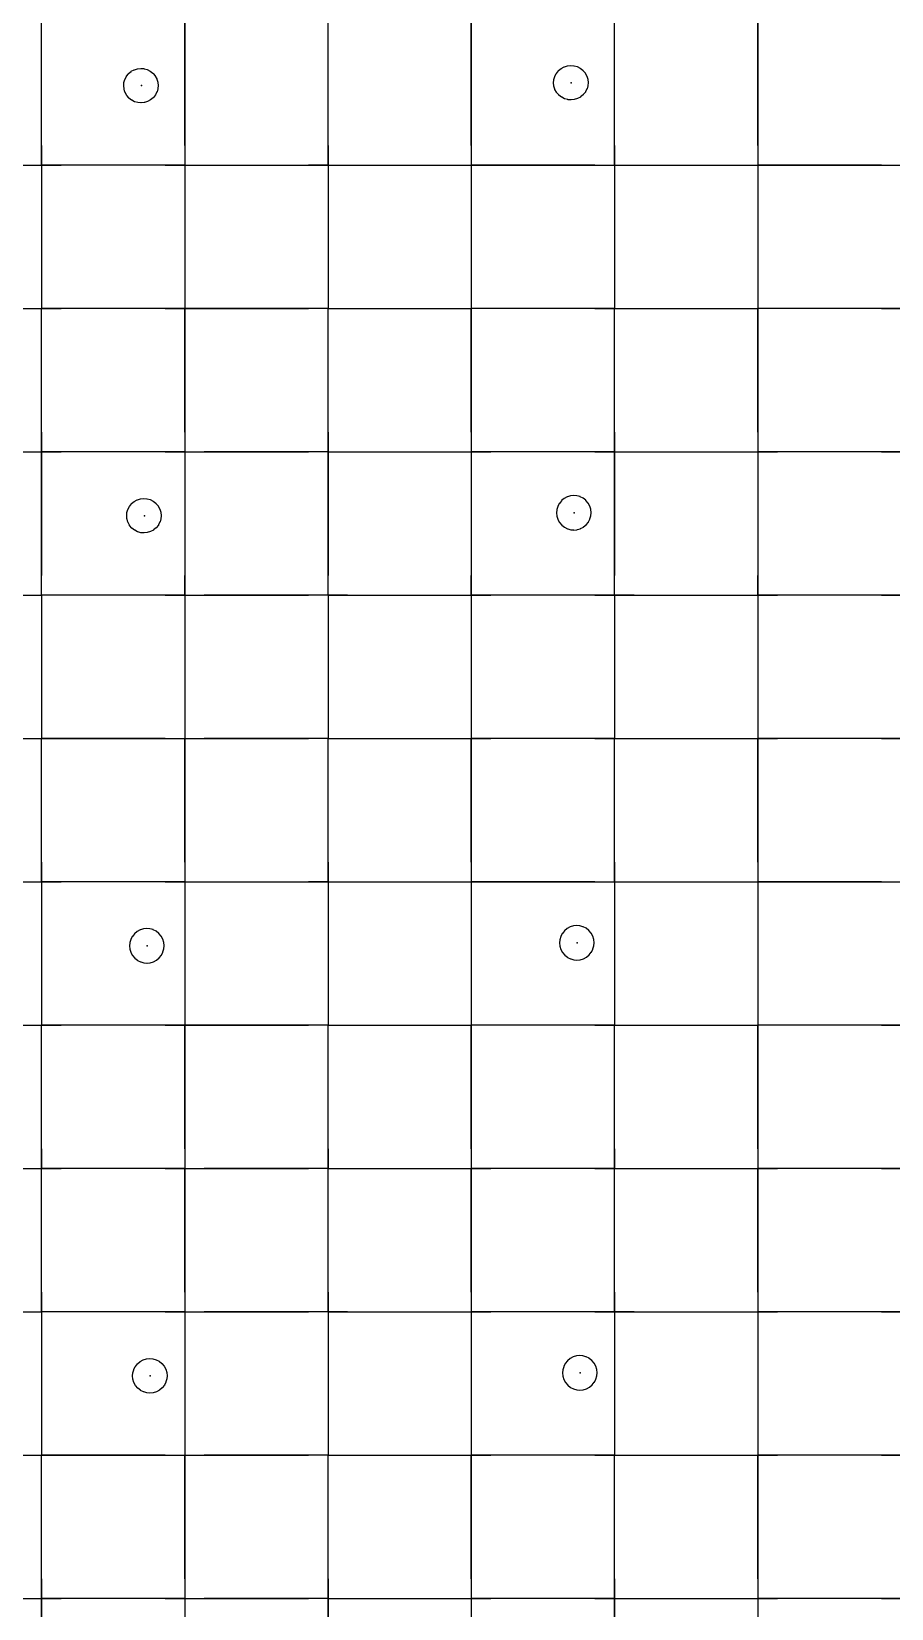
# Model space of a CAD drawing. Header units: metres. Extents: x 0 to 438, y -24 to 612.
# Drawn here: x 197.4 to 251.4, y 179.4 to 278.4 of the extents above; entities that cross this region are included whole.
import ezdxf

# ---------------------------------------------------------------- set-up
doc = ezdxf.new("R2010")
doc.units = ezdxf.units.M
doc.layers.add('LAYER_01_CUT', color=7, linetype='Continuous')
doc.layers.add('LAYER_04_GRID', color=7, linetype='Continuous')

msp = doc.modelspace()

# ---------------------------------------------------------------- linework, layer by layer
at = {"layer": 'LAYER_01_CUT'}
for points in [[(198, 277.766), (198, 279), (198, 286.766), (198, 288), (199.234, 288), (207, 288), (207, 286.766), (207, 279), (207, 277.766), (207, 270), (207, 268.766)], [(216, 277.766), (216, 279), (216, 286.766), (216, 288), (217.234, 288), (225, 288), (225, 286.766), (225, 279), (225, 277.766), (225, 270), (225, 268.766)], [(234, 277.766), (234, 279), (234, 286.766), (234, 288), (235.234, 288), (243, 288), (243, 286.766), (243, 279), (243, 277.766), (243, 270), (243, 268.766)], [(198, 271.234), (198, 279)], [(207, 271.234), (207, 279)], [(216, 271.234), (216, 279)], [(225, 271.234), (225, 279)], [(234, 271.234), (234, 279)], [(243, 271.234), (243, 279)], [(198, 270), (198, 277.766)], [(216, 270), (216, 277.766)], [(234, 270), (234, 277.766)], [(231.639, 276.184), (231.647, 276.18), (231.832, 276.087), (231.839, 276.082), (232.005, 275.951), (232.011, 275.945), (232.147, 275.783), (232.151, 275.775), (232.252, 275.591), (232.254, 275.582), (232.314, 275.386), (232.315, 275.378), (232.336, 275.18), (232.335, 275.172), (232.319, 274.985), (232.317, 274.977), (232.264, 274.785), (232.26, 274.778), (232.168, 274.593), (232.162, 274.586), (232.032, 274.42), (232.025, 274.414), (231.863, 274.277), (231.855, 274.273), (231.671, 274.173), (231.663, 274.17), (231.467, 274.11), (231.458, 274.109), (231.26, 274.089), (231.252, 274.089), (231.065, 274.105), (231.057, 274.107), (230.866, 274.16), (230.858, 274.164), (230.673, 274.257), (230.666, 274.262), (230.5, 274.393), (230.494, 274.4), (230.358, 274.561), (230.353, 274.569), (230.253, 274.754), (230.251, 274.762), (230.19, 274.958), (230.189, 274.966), (230.169, 275.165), (230.17, 275.172), (230.185, 275.359), (230.187, 275.367), (230.24, 275.559), (230.244, 275.567), (230.337, 275.752), (230.343, 275.759), (230.473, 275.925), (230.48, 275.93), (230.642, 276.067), (230.649, 276.071), (230.834, 276.171), (230.842, 276.174), (231.038, 276.234), (231.046, 276.235), (231.245, 276.255), (231.253, 276.255), (231.44, 276.239), (231.448, 276.237), (231.639, 276.184)], [(203.251, 274.575), (203.191, 274.771), (203.19, 274.78), (203.17, 274.978), (203.17, 274.986), (203.186, 275.173), (203.188, 275.181), (203.241, 275.372), (203.245, 275.38), (203.338, 275.565), (203.343, 275.572), (203.474, 275.738), (203.48, 275.744), (203.642, 275.881), (203.65, 275.885), (203.835, 275.985), (203.843, 275.987), (204.039, 276.048), (204.047, 276.048), (204.245, 276.069), (204.253, 276.068), (204.44, 276.053), (204.448, 276.051), (204.64, 275.998), (204.647, 275.994), (204.833, 275.901), (204.84, 275.896), (205.006, 275.765), (205.011, 275.758), (205.148, 275.596), (205.152, 275.589), (205.252, 275.404), (205.255, 275.396), (205.315, 275.2), (205.316, 275.192), (205.336, 274.993), (205.336, 274.985), (205.32, 274.798), (205.318, 274.791), (205.265, 274.599), (205.261, 274.591), (205.168, 274.406), (205.163, 274.399), (205.032, 274.233), (205.026, 274.227), (204.864, 274.091), (204.856, 274.087), (204.671, 273.986), (204.663, 273.984), (204.467, 273.924), (204.459, 273.923), (204.261, 273.902), (204.253, 273.903), (204.066, 273.919), (204.058, 273.921), (203.866, 273.974), (203.859, 273.978), (203.673, 274.07), (203.666, 274.076), (203.5, 274.206), (203.495, 274.213), (203.358, 274.375), (203.354, 274.383), (203.254, 274.567), (203.251, 274.575)], [(198, 271.234), (198, 270)], [(207, 271.234), (207, 270)], [(216, 271.234), (216, 270)], [(225, 271.234), (225, 270)], [(234, 271.234), (234, 270)], [(243, 271.234), (243, 270)], [(190.234, 270), (198, 270), (198, 268.766)], [(196.766, 270), (198, 270)], [(205.766, 270), (198, 270)], [(198, 270), (198, 262.234)], [(198, 270), (199.234, 270)], [(207, 270), (199.234, 270)], [(205.766, 270), (207, 270)], [(207, 270), (207, 262.234)], [(207, 270), (208.234, 270)], [(207, 270), (214.766, 270)], [(208.234, 270), (216, 270), (216, 268.766)], [(216, 270), (214.766, 270)], [(216, 270), (216, 262.234)], [(216, 270), (217.234, 270)], [(216, 270), (223.766, 270)], [(217.234, 270), (225, 270)], [(223.766, 270), (225, 270)], [(232.766, 270), (225, 270)], [(225, 270), (225, 262.234)], [(225, 270), (226.234, 270)], [(226.234, 270), (234, 270), (234, 268.766)], [(232.766, 270), (234, 270)], [(234, 270), (234, 262.234)], [(234, 270), (235.234, 270)], [(234, 270), (241.766, 270)], [(235.234, 270), (243, 270)], [(241.766, 270), (243, 270)], [(250.766, 270), (243, 270)], [(243, 270), (243, 262.234)], [(243, 270), (244.234, 270)], [(244.234, 270), (252, 270), (252, 268.766)], [(250.766, 270), (252, 270)], [(198, 268.766), (198, 261)], [(207, 268.766), (207, 261)], [(216, 268.766), (216, 261)], [(225, 268.766), (225, 261)], [(234, 268.766), (234, 261)], [(243, 268.766), (243, 261)], [(198, 262.234), (198, 261)], [(207, 262.234), (207, 261)], [(216, 262.234), (216, 261)], [(225, 262.234), (225, 261)], [(234, 262.234), (234, 261)], [(243, 262.234), (243, 261)], [(190.234, 261), (198, 261)], [(196.766, 261), (198, 261)], [(198, 250.766), (198, 252), (198, 259.766), (198, 261), (199.234, 261)], [(205.766, 261), (198, 261)], [(198, 253.234), (198, 261)], [(207, 261), (199.234, 261)], [(205.766, 261), (207, 261)], [(208.234, 261), (207, 261), (207, 259.766), (207, 252), (207, 250.766), (207, 243), (207, 241.766)], [(207, 253.234), (207, 261)], [(207, 261), (214.766, 261)], [(216, 261), (208.234, 261)], [(216, 261), (214.766, 261)], [(216, 250.766), (216, 252), (216, 259.766), (216, 261), (217.234, 261)], [(216, 253.234), (216, 261)], [(216, 261), (223.766, 261)], [(217.234, 261), (225, 261)], [(223.766, 261), (225, 261)], [(226.234, 261), (225, 261), (225, 259.766), (225, 252), (225, 250.766), (225, 243), (225, 241.766)], [(232.766, 261), (225, 261)], [(225, 253.234), (225, 261)], [(234, 261), (226.234, 261)], [(232.766, 261), (234, 261)], [(234, 250.766), (234, 252), (234, 259.766), (234, 261), (235.234, 261)], [(234, 253.234), (234, 261)], [(234, 261), (241.766, 261)], [(235.234, 261), (243, 261)], [(241.766, 261), (243, 261)], [(244.234, 261), (243, 261), (243, 259.766), (243, 252), (243, 250.766), (243, 243), (243, 241.766)], [(250.766, 261), (243, 261)], [(243, 253.234), (243, 261)], [(252, 261), (244.234, 261)], [(250.766, 261), (252, 261)], [(198, 253.234), (198, 252)], [(207, 253.234), (207, 252)], [(216, 253.234), (216, 252)], [(225, 253.234), (225, 252)], [(234, 253.234), (234, 252)], [(243, 253.234), (243, 252)], [(190.234, 252), (198, 252)], [(196.766, 252), (198, 252)], [(205.766, 252), (198, 252)], [(198, 252), (198, 244.234)], [(198, 252), (199.234, 252)], [(207, 252), (199.234, 252)], [(205.766, 252), (207, 252)], [(207, 252), (207, 244.234)], [(207, 252), (208.234, 252)], [(207, 252), (214.766, 252)], [(216, 252), (208.234, 252)], [(216, 252), (214.766, 252)], [(216, 252), (216, 244.234)], [(216, 252), (217.234, 252)], [(216, 252), (223.766, 252)], [(217.234, 252), (225, 252)], [(223.766, 252), (225, 252)], [(232.766, 252), (225, 252)], [(225, 252), (225, 244.234)], [(225, 252), (226.234, 252)], [(234, 252), (226.234, 252)], [(232.766, 252), (234, 252)], [(234, 252), (234, 244.234)], [(234, 252), (235.234, 252)], [(234, 252), (241.766, 252)], [(235.234, 252), (243, 252)], [(241.766, 252), (243, 252)], [(250.766, 252), (243, 252)], [(243, 252), (243, 244.234)], [(243, 252), (244.234, 252)], [(252, 252), (244.234, 252)], [(250.766, 252), (252, 252)], [(198, 243), (198, 250.766)], [(216, 243), (216, 250.766)], [(234, 243), (234, 250.766)], [(203.441, 247.568), (203.438, 247.576), (203.378, 247.772), (203.377, 247.78), (203.357, 247.979), (203.357, 247.987), (203.373, 248.174), (203.375, 248.182), (203.428, 248.373), (203.432, 248.381), (203.525, 248.566), (203.53, 248.573), (203.661, 248.739), (203.667, 248.745), (203.829, 248.881), (203.837, 248.885), (204.021, 248.986), (204.03, 248.988), (204.226, 249.048), (204.234, 249.049), (204.432, 249.07), (204.44, 249.069), (204.627, 249.053), (204.635, 249.051), (204.827, 248.998), (204.834, 248.994), (205.02, 248.902), (205.026, 248.896), (205.193, 248.766), (205.198, 248.759), (205.335, 248.597), (205.339, 248.589), (205.439, 248.405), (205.442, 248.397), (205.502, 248.201), (205.503, 248.192), (205.523, 247.994), (205.523, 247.986), (205.507, 247.799), (205.505, 247.791), (205.452, 247.6), (205.448, 247.592), (205.355, 247.407), (205.35, 247.4), (205.219, 247.234), (205.212, 247.228), (205.051, 247.091), (205.043, 247.087), (204.858, 246.987), (204.85, 246.985), (204.654, 246.924), (204.646, 246.924), (204.448, 246.903), (204.44, 246.904), (204.253, 246.919), (204.245, 246.921), (204.053, 246.974), (204.046, 246.978), (203.86, 247.071), (203.853, 247.076), (203.687, 247.207), (203.682, 247.214), (203.545, 247.376), (203.541, 247.383), (203.441, 247.568)], [(232.522, 248.18), (232.502, 248.379), (232.501, 248.387), (232.441, 248.583), (232.438, 248.591), (232.338, 248.776), (232.334, 248.783), (232.197, 248.945), (232.192, 248.952), (232.026, 249.083), (232.019, 249.088), (231.833, 249.181), (231.826, 249.185), (231.634, 249.238), (231.626, 249.24), (231.439, 249.255), (231.431, 249.256), (231.233, 249.236), (231.225, 249.235), (231.029, 249.175), (231.021, 249.172), (230.836, 249.072), (230.828, 249.068), (230.667, 248.931), (230.66, 248.925), (230.529, 248.759), (230.524, 248.752), (230.431, 248.567), (230.427, 248.56), (230.374, 248.368), (230.372, 248.36), (230.356, 248.173), (230.356, 248.165), (230.376, 247.967), (230.377, 247.958), (230.437, 247.762), (230.44, 247.754), (230.54, 247.57), (230.544, 247.562), (230.681, 247.4), (230.686, 247.394), (230.853, 247.263), (230.859, 247.257), (231.045, 247.165), (231.052, 247.161), (231.244, 247.108), (231.252, 247.106), (231.439, 247.09), (231.447, 247.089), (231.645, 247.11), (231.653, 247.111), (231.849, 247.171), (231.858, 247.174), (232.042, 247.274), (232.05, 247.278), (232.212, 247.414), (232.218, 247.42), (232.349, 247.586), (232.354, 247.593), (232.447, 247.778), (232.451, 247.786), (232.504, 247.978), (232.506, 247.986), (232.522, 248.173), (232.522, 248.18)], [(198, 243), (198, 244.234)], [(207, 243), (207, 244.234)], [(216, 243), (216, 244.234)], [(225, 243), (225, 244.234)], [(234, 243), (234, 244.234)], [(243, 243), (243, 244.234)], [(190.234, 243), (198, 243)], [(196.766, 243), (198, 243)], [(199.234, 243), (198, 243), (198, 241.766)], [(205.766, 243), (198, 243)], [(198, 243), (198, 235.234)], [(207, 243), (199.234, 243)], [(205.766, 243), (207, 243)], [(207, 243), (207, 235.234)], [(207, 243), (208.234, 243)], [(207, 243), (214.766, 243)], [(216, 243), (208.234, 243)], [(216, 243), (214.766, 243)], [(217.234, 243), (216, 243), (216, 241.766)], [(216, 243), (216, 235.234)], [(216, 243), (223.766, 243)], [(217.234, 243), (225, 243)], [(223.766, 243), (225, 243)], [(232.766, 243), (225, 243)], [(225, 243), (225, 235.234)], [(225, 243), (226.234, 243)], [(234, 243), (226.234, 243)], [(232.766, 243), (234, 243)], [(235.234, 243), (234, 243), (234, 241.766)], [(234, 243), (234, 235.234)], [(234, 243), (241.766, 243)], [(235.234, 243), (243, 243)], [(241.766, 243), (243, 243)], [(250.766, 243), (243, 243)], [(243, 243), (243, 235.234)], [(243, 243), (244.234, 243)], [(252, 243), (244.234, 243)], [(250.766, 243), (252, 243)], [(198, 241.766), (198, 234)], [(207, 241.766), (207, 234)], [(216, 241.766), (216, 234)], [(225, 241.766), (225, 234)], [(234, 241.766), (234, 234)], [(243, 241.766), (243, 234)], [(198, 235.234), (198, 234)], [(207, 235.234), (207, 234)], [(216, 235.234), (216, 234)], [(225, 235.234), (225, 234)], [(234, 235.234), (234, 234)], [(243, 235.234), (243, 234)], [(190.234, 234), (198, 234)], [(196.766, 234), (198, 234)], [(198, 232.766), (198, 234), (199.234, 234), (207, 234), (207, 232.766), (207, 225), (207, 223.766)], [(205.766, 234), (198, 234)], [(198, 226.234), (198, 234)], [(205.766, 234), (207, 234)], [(207, 226.234), (207, 234)], [(207, 234), (208.234, 234)], [(207, 234), (214.766, 234)], [(216, 234), (208.234, 234)], [(216, 234), (214.766, 234)], [(216, 232.766), (216, 234), (217.234, 234), (225, 234), (225, 232.766), (225, 225), (225, 223.766)], [(216, 226.234), (216, 234)], [(216, 234), (223.766, 234)], [(223.766, 234), (225, 234)], [(232.766, 234), (225, 234)], [(225, 226.234), (225, 234)], [(225, 234), (226.234, 234)], [(234, 234), (226.234, 234)], [(232.766, 234), (234, 234)], [(234, 232.766), (234, 234), (235.234, 234), (243, 234), (243, 232.766), (243, 225), (243, 223.766)], [(234, 226.234), (234, 234)], [(234, 234), (241.766, 234)], [(241.766, 234), (243, 234)], [(250.766, 234), (243, 234)], [(243, 226.234), (243, 234)], [(243, 234), (244.234, 234)], [(252, 234), (244.234, 234)], [(250.766, 234), (252, 234)], [(198, 225), (198, 232.766)], [(216, 225), (216, 232.766)], [(234, 225), (234, 232.766)], [(198, 226.234), (198, 225)], [(207, 226.234), (207, 225)], [(216, 226.234), (216, 225)], [(225, 226.234), (225, 225)], [(234, 226.234), (234, 225)], [(243, 226.234), (243, 225)], [(190.234, 225), (198, 225), (198, 223.766)], [(196.766, 225), (198, 225)], [(205.766, 225), (198, 225)], [(198, 225), (198, 217.234)], [(198, 225), (199.234, 225)], [(207, 225), (199.234, 225)], [(205.766, 225), (207, 225)], [(207, 225), (207, 217.234)], [(207, 225), (208.234, 225)], [(207, 225), (214.766, 225)], [(208.234, 225), (216, 225), (216, 223.766)], [(216, 225), (214.766, 225)], [(216, 225), (216, 217.234)], [(216, 225), (217.234, 225)], [(216, 225), (223.766, 225)], [(217.234, 225), (225, 225)], [(223.766, 225), (225, 225)], [(232.766, 225), (225, 225)], [(225, 225), (225, 217.234)], [(225, 225), (226.234, 225)], [(226.234, 225), (234, 225), (234, 223.766)], [(232.766, 225), (234, 225)], [(234, 225), (234, 217.234)], [(234, 225), (235.234, 225)], [(234, 225), (241.766, 225)], [(235.234, 225), (243, 225)], [(241.766, 225), (243, 225)], [(250.766, 225), (243, 225)], [(243, 225), (243, 217.234)], [(243, 225), (244.234, 225)], [(244.234, 225), (252, 225), (252, 223.766)], [(250.766, 225), (252, 225)], [(198, 223.766), (198, 216)], [(207, 223.766), (207, 216)], [(216, 223.766), (216, 216)], [(225, 223.766), (225, 216)], [(234, 223.766), (234, 216)], [(243, 223.766), (243, 216)], [(203.561, 221.182), (203.559, 221.174), (203.543, 220.987), (203.543, 220.979), (203.563, 220.781), (203.564, 220.773), (203.624, 220.577), (203.627, 220.568), (203.727, 220.384), (203.731, 220.376), (203.868, 220.214), (203.873, 220.208), (204.039, 220.077), (204.046, 220.072), (204.232, 219.979), (204.239, 219.975), (204.431, 219.922), (204.439, 219.92), (204.626, 219.904), (204.634, 219.904), (204.832, 219.924), (204.84, 219.925), (205.036, 219.985), (205.044, 219.988), (205.229, 220.088), (205.237, 220.092), (205.398, 220.229), (205.405, 220.234), (205.536, 220.401), (205.541, 220.407), (205.634, 220.592), (205.638, 220.6), (205.691, 220.792), (205.693, 220.8), (205.709, 220.987), (205.709, 220.994), (205.689, 221.193), (205.688, 221.201), (205.628, 221.397), (205.625, 221.405), (205.525, 221.59), (205.521, 221.598), (205.384, 221.759), (205.379, 221.766), (205.212, 221.897), (205.206, 221.902), (205.02, 221.995), (205.013, 221.999), (204.821, 222.052), (204.813, 222.054), (204.626, 222.07), (204.618, 222.07), (204.42, 222.05), (204.412, 222.049), (204.216, 221.989), (204.207, 221.986), (204.023, 221.886), (204.015, 221.882), (203.853, 221.745), (203.847, 221.74), (203.716, 221.573), (203.711, 221.566), (203.618, 221.381), (203.614, 221.374), (203.561, 221.182)], [(232.205, 222.089), (232.02, 222.181), (232.012, 222.185), (231.821, 222.238), (231.813, 222.241), (231.625, 222.256), (231.618, 222.257), (231.419, 222.236), (231.411, 222.235), (231.215, 222.175), (231.207, 222.173), (231.022, 222.072), (231.015, 222.068), (230.853, 221.932), (230.846, 221.926), (230.715, 221.76), (230.71, 221.753), (230.617, 221.568), (230.613, 221.56), (230.56, 221.369), (230.558, 221.361), (230.543, 221.174), (230.542, 221.166), (230.562, 220.967), (230.563, 220.959), (230.623, 220.763), (230.626, 220.755), (230.726, 220.57), (230.73, 220.563), (230.867, 220.401), (230.873, 220.394), (231.039, 220.264), (231.046, 220.258), (231.231, 220.165), (231.239, 220.162), (231.43, 220.109), (231.438, 220.106), (231.625, 220.091), (231.633, 220.09), (231.831, 220.111), (231.84, 220.111), (232.036, 220.172), (232.044, 220.174), (232.228, 220.274), (232.236, 220.279), (232.398, 220.415), (232.405, 220.421), (232.535, 220.587), (232.541, 220.594), (232.633, 220.779), (232.637, 220.787), (232.69, 220.978), (232.692, 220.986), (232.708, 221.173), (232.709, 221.181), (232.688, 221.379), (232.687, 221.388), (232.627, 221.584), (232.625, 221.592), (232.524, 221.776), (232.52, 221.784), (232.384, 221.946), (232.378, 221.953), (232.212, 222.083), (232.205, 222.089)], [(198, 217.234), (198, 216)], [(207, 217.234), (207, 216)], [(216, 217.234), (216, 216)], [(225, 217.234), (225, 216)], [(234, 217.234), (234, 216)], [(243, 217.234), (243, 216)], [(190.234, 216), (198, 216)], [(196.766, 216), (198, 216)], [(198, 205.766), (198, 207), (198, 214.766), (198, 216), (199.234, 216)], [(205.766, 216), (198, 216)], [(198, 208.234), (198, 216)], [(207, 216), (199.234, 216)], [(205.766, 216), (207, 216)], [(208.234, 216), (207, 216), (207, 214.766), (207, 207), (207, 205.766), (207, 198), (207, 196.766)], [(207, 208.234), (207, 216)], [(207, 216), (214.766, 216)], [(216, 216), (208.234, 216)], [(216, 216), (214.766, 216)], [(216, 205.766), (216, 207), (216, 214.766), (216, 216), (217.234, 216)], [(216, 208.234), (216, 216)], [(216, 216), (223.766, 216)], [(217.234, 216), (225, 216)], [(223.766, 216), (225, 216)], [(226.234, 216), (225, 216), (225, 214.766), (225, 207), (225, 205.766), (225, 198), (225, 196.766)], [(232.766, 216), (225, 216)], [(225, 208.234), (225, 216)], [(234, 216), (226.234, 216)], [(232.766, 216), (234, 216)], [(234, 205.766), (234, 207), (234, 214.766), (234, 216), (235.234, 216)], [(234, 208.234), (234, 216)], [(234, 216), (241.766, 216)], [(235.234, 216), (243, 216)], [(241.766, 216), (243, 216)], [(244.234, 216), (243, 216), (243, 214.766), (243, 207), (243, 205.766), (243, 198), (243, 196.766)], [(250.766, 216), (243, 216)], [(243, 208.234), (243, 216)], [(252, 216), (244.234, 216)], [(250.766, 216), (252, 216)], [(198, 208.234), (198, 207)], [(207, 208.234), (207, 207)], [(216, 208.234), (216, 207)], [(225, 208.234), (225, 207)], [(234, 208.234), (234, 207)], [(243, 208.234), (243, 207)], [(190.234, 207), (198, 207)], [(196.766, 207), (198, 207)], [(205.766, 207), (198, 207)], [(198, 199.234), (198, 207)], [(198, 207), (199.234, 207)], [(207, 207), (199.234, 207)], [(205.766, 207), (207, 207)], [(207, 199.234), (207, 207)], [(207, 207), (208.234, 207)], [(207, 207), (214.766, 207)], [(216, 207), (208.234, 207)], [(216, 207), (214.766, 207)], [(216, 199.234), (216, 207)], [(216, 207), (217.234, 207)], [(216, 207), (223.766, 207)], [(217.234, 207), (225, 207)], [(223.766, 207), (225, 207)], [(232.766, 207), (225, 207)], [(225, 199.234), (225, 207)], [(225, 207), (226.234, 207)], [(234, 207), (226.234, 207)], [(232.766, 207), (234, 207)], [(234, 199.234), (234, 207)], [(234, 207), (235.234, 207)], [(234, 207), (241.766, 207)], [(235.234, 207), (243, 207)], [(241.766, 207), (243, 207)], [(250.766, 207), (243, 207)], [(243, 199.234), (243, 207)], [(243, 207), (244.234, 207)], [(252, 207), (244.234, 207)], [(250.766, 207), (252, 207)], [(198, 198), (198, 205.766)], [(216, 198), (216, 205.766)], [(234, 198), (234, 205.766)], [(198, 199.234), (198, 198)], [(207, 199.234), (207, 198)], [(216, 199.234), (216, 198)], [(225, 199.234), (225, 198)], [(234, 199.234), (234, 198)], [(243, 199.234), (243, 198)], [(190.234, 198), (198, 198)], [(196.766, 198), (198, 198)], [(199.234, 198), (198, 198), (198, 196.766)], [(205.766, 198), (198, 198)], [(198, 198), (198, 190.234)], [(207, 198), (199.234, 198)], [(205.766, 198), (207, 198)], [(207, 198), (207, 190.234)], [(207, 198), (208.234, 198)], [(207, 198), (214.766, 198)], [(216, 198), (208.234, 198)], [(216, 198), (214.766, 198)], [(217.234, 198), (216, 198), (216, 196.766)], [(216, 198), (216, 190.234)], [(216, 198), (223.766, 198)], [(217.234, 198), (225, 198)], [(223.766, 198), (225, 198)], [(232.766, 198), (225, 198)], [(225, 198), (225, 190.234)], [(225, 198), (226.234, 198)], [(234, 198), (226.234, 198)], [(232.766, 198), (234, 198)], [(235.234, 198), (234, 198), (234, 196.766)], [(234, 198), (234, 190.234)], [(234, 198), (241.766, 198)], [(235.234, 198), (243, 198)], [(241.766, 198), (243, 198)], [(250.766, 198), (243, 198)], [(243, 198), (243, 190.234)], [(243, 198), (244.234, 198)], [(252, 198), (244.234, 198)], [(250.766, 198), (252, 198)], [(198, 196.766), (198, 189)], [(207, 196.766), (207, 189)], [(216, 196.766), (216, 189)], [(225, 196.766), (225, 189)], [(234, 196.766), (234, 189)], [(243, 196.766), (243, 189)], [(204.06, 193.208), (204.055, 193.215), (203.918, 193.377), (203.914, 193.385), (203.814, 193.569), (203.811, 193.577), (203.751, 193.773), (203.75, 193.782), (203.73, 193.98), (203.73, 193.988), (203.746, 194.175), (203.748, 194.183), (203.801, 194.374), (203.805, 194.382), (203.898, 194.567), (203.903, 194.574), (204.034, 194.74), (204.04, 194.746), (204.202, 194.882), (204.21, 194.887), (204.394, 194.987), (204.403, 194.989), (204.599, 195.05), (204.607, 195.05), (204.805, 195.071), (204.813, 195.07), (205, 195.055), (205.008, 195.052), (205.2, 195), (205.207, 194.996), (205.392, 194.903), (205.399, 194.898), (205.566, 194.767), (205.571, 194.76), (205.708, 194.598), (205.712, 194.591), (205.812, 194.406), (205.815, 194.398), (205.875, 194.202), (205.876, 194.194), (205.896, 193.995), (205.895, 193.987), (205.88, 193.8), (205.878, 193.792), (205.825, 193.601), (205.821, 193.593), (205.728, 193.408), (205.723, 193.401), (205.592, 193.235), (205.585, 193.229), (205.423, 193.093), (205.416, 193.089), (205.231, 192.988), (205.223, 192.986), (205.027, 192.926), (205.019, 192.925), (204.82, 192.904), (204.813, 192.905), (204.626, 192.921), (204.618, 192.923), (204.426, 192.976), (204.418, 192.98), (204.233, 193.072), (204.226, 193.078), (204.06, 193.208)], [(232.392, 195.089), (232.207, 195.182), (232.199, 195.186), (232.007, 195.239), (231.999, 195.241), (231.812, 195.257), (231.805, 195.257), (231.606, 195.237), (231.598, 195.236), (231.402, 195.176), (231.394, 195.173), (231.209, 195.073), (231.202, 195.069), (231.04, 194.932), (231.033, 194.927), (230.902, 194.761), (230.897, 194.754), (230.804, 194.569), (230.8, 194.561), (230.747, 194.369), (230.745, 194.361), (230.73, 194.174), (230.729, 194.167), (230.749, 193.968), (230.75, 193.96), (230.81, 193.764), (230.813, 193.756), (230.913, 193.571), (230.917, 193.563), (231.054, 193.402), (231.06, 193.395), (231.226, 193.264), (231.233, 193.259), (231.418, 193.166), (231.426, 193.162), (231.617, 193.109), (231.625, 193.107), (231.812, 193.091), (231.82, 193.091), (232.018, 193.111), (232.027, 193.112), (232.223, 193.172), (232.231, 193.175), (232.415, 193.275), (232.423, 193.279), (232.585, 193.416), (232.592, 193.421), (232.722, 193.588), (232.728, 193.595), (232.82, 193.78), (232.824, 193.787), (232.877, 193.979), (232.879, 193.987), (232.895, 194.174), (232.895, 194.182), (232.875, 194.38), (232.874, 194.388), (232.814, 194.584), (232.811, 194.593), (232.711, 194.777), (232.707, 194.785), (232.571, 194.947), (232.565, 194.953), (232.399, 195.084), (232.392, 195.089)], [(198, 190.234), (198, 189)], [(207, 190.234), (207, 189)], [(216, 190.234), (216, 189)], [(225, 190.234), (225, 189)], [(234, 190.234), (234, 189)], [(243, 190.234), (243, 189)], [(190.234, 189), (198, 189)], [(196.766, 189), (198, 189)], [(198, 178.766), (198, 180), (198, 187.766), (198, 189), (199.234, 189), (207, 189), (207, 187.766), (207, 180), (207, 178.766), (207, 171), (207, 169.766)], [(205.766, 189), (198, 189)], [(198, 181.234), (198, 189)], [(205.766, 189), (207, 189)], [(207, 181.234), (207, 189)], [(207, 189), (208.234, 189)], [(207, 189), (214.766, 189)], [(216, 189), (208.234, 189)], [(216, 189), (214.766, 189)], [(216, 178.766), (216, 180), (216, 187.766), (216, 189), (217.234, 189), (225, 189), (225, 187.766), (225, 180), (225, 178.766), (225, 171), (225, 169.766)], [(216, 181.234), (216, 189)], [(216, 189), (223.766, 189)], [(223.766, 189), (225, 189)], [(232.766, 189), (225, 189)], [(225, 181.234), (225, 189)], [(225, 189), (226.234, 189)], [(234, 189), (226.234, 189)], [(232.766, 189), (234, 189)], [(234, 178.766), (234, 180), (234, 187.766), (234, 189), (235.234, 189), (243, 189), (243, 187.766), (243, 180), (243, 178.766), (243, 171), (243, 169.766)], [(234, 181.234), (234, 189)], [(234, 189), (241.766, 189)], [(241.766, 189), (243, 189)], [(250.766, 189), (243, 189)], [(243, 181.234), (243, 189)], [(243, 189), (244.234, 189)], [(252, 189), (244.234, 189)], [(250.766, 189), (252, 189)], [(198, 181.234), (198, 180)], [(207, 181.234), (207, 180)], [(216, 181.234), (216, 180)], [(225, 181.234), (225, 180)], [(234, 181.234), (234, 180)], [(243, 181.234), (243, 180)], [(190.234, 180), (198, 180)], [(196.766, 180), (198, 180)], [(205.766, 180), (198, 180)], [(198, 180), (198, 172.234)], [(198, 180), (199.234, 180)], [(207, 180), (199.234, 180)], [(205.766, 180), (207, 180)], [(207, 180), (207, 172.234)], [(207, 180), (208.234, 180)], [(207, 180), (214.766, 180)], [(216, 180), (208.234, 180)], [(216, 180), (214.766, 180)], [(216, 180), (216, 172.234)], [(216, 180), (217.234, 180)], [(216, 180), (223.766, 180)], [(217.234, 180), (225, 180)], [(223.766, 180), (225, 180)], [(232.766, 180), (225, 180)], [(225, 180), (225, 172.234)], [(225, 180), (226.234, 180)], [(234, 180), (226.234, 180)], [(232.766, 180), (234, 180)], [(234, 180), (234, 172.234)], [(234, 180), (235.234, 180)], [(234, 180), (241.766, 180)], [(235.234, 180), (243, 180)], [(241.766, 180), (243, 180)], [(250.766, 180), (243, 180)], [(243, 180), (243, 172.234)], [(243, 180), (244.234, 180)], [(252, 180), (244.234, 180)], [(250.766, 180), (252, 180)]]:
    msp.add_lwpolyline(points, dxfattribs=at)
at = {"layer": 'LAYER_04_GRID'}
for p in [(204.28, 274.986), (231.279, 275.172), (204.467, 247.987), (231.466, 248.173), (204.653, 220.987), (231.652, 221.174), (231.839, 194.174), (204.84, 193.988)]:
    msp.add_point(p, dxfattribs=at)

doc.saveas('drawing.dxf')
